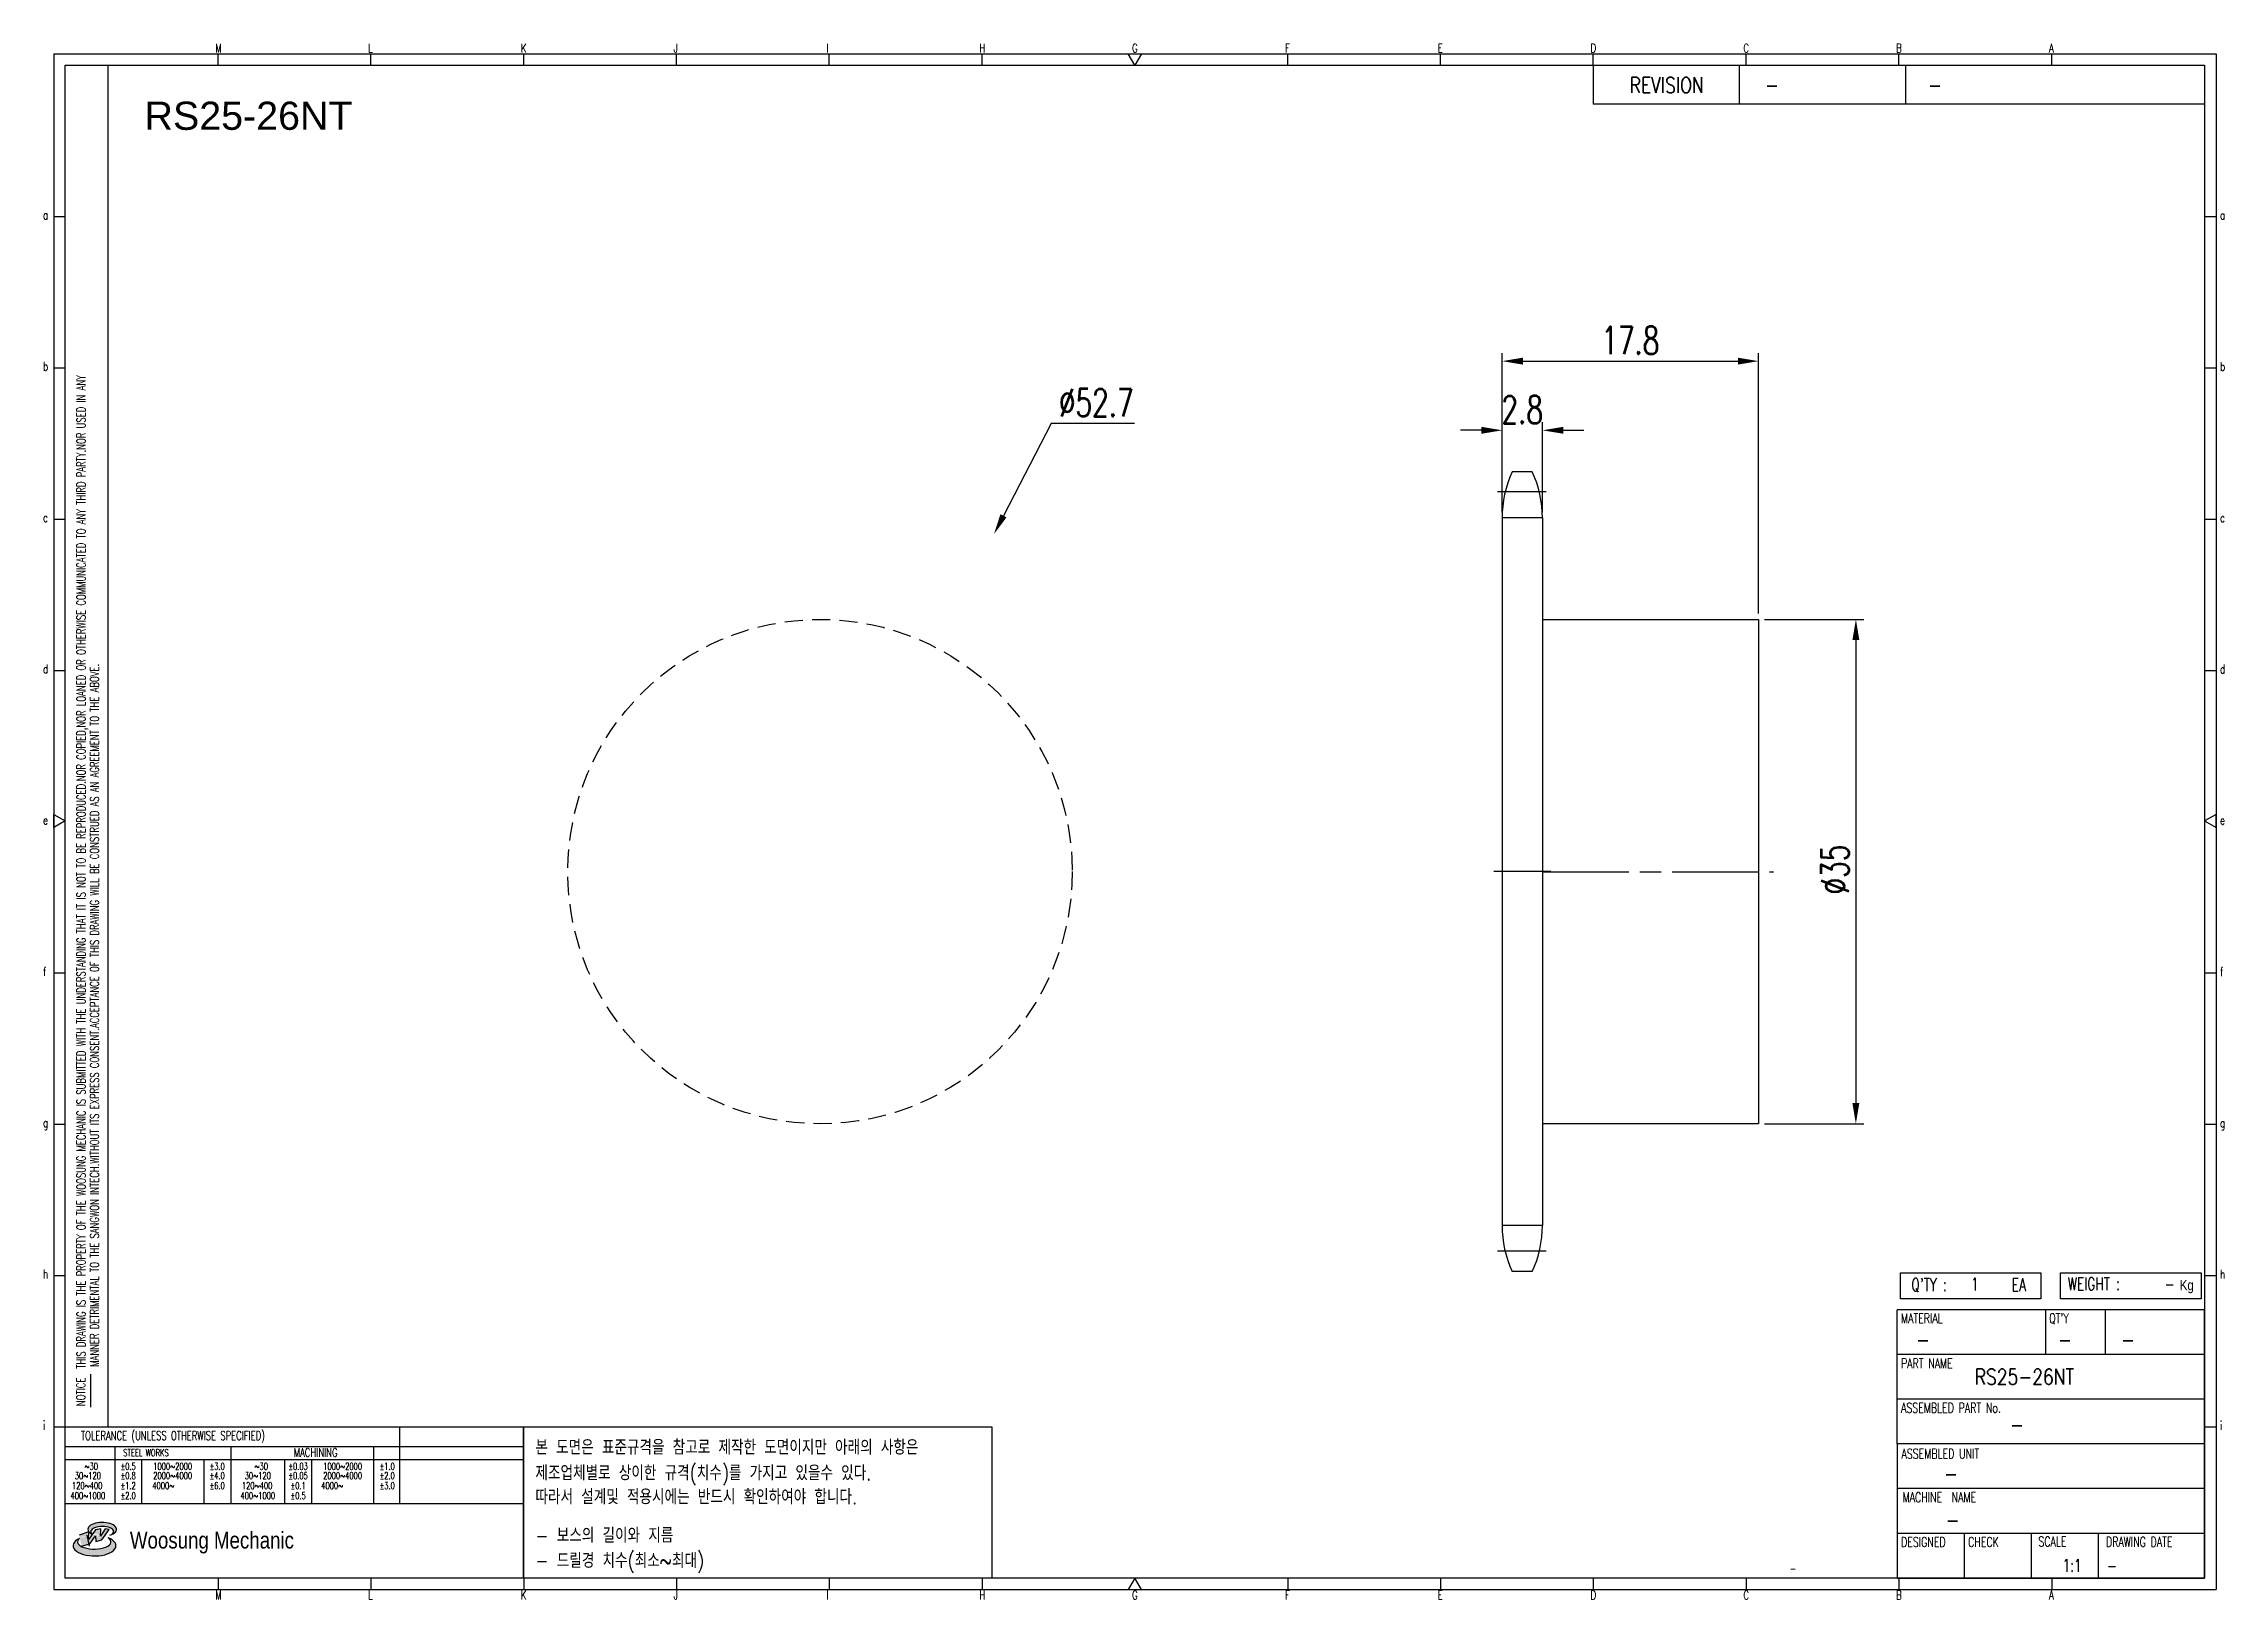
# Model space of a CAD drawing. Header units: millimetres. Extents: x -66888 to -66737, y 1251 to 1359.
import ezdxf
from ezdxf.enums import TextEntityAlignment as Align

# ---------------------------------------------------------------- set-up
doc = ezdxf.new("R2010")
doc.units = ezdxf.units.MM
for name, pattern in [('AM_ISO02W050', [7.5, 6, -1.5]), ('AM_ISO02W050x2', [3.75, 3, -0.75]), ('AM_ISO08W050', [18, 12, -1.5, 3, -1.5]), ('AM_ISO08W050x2', [9, 6, -0.75, 1.5, -0.75]), ('HIDDEN', [9.525, 6.35, -3.175])]:
    doc.linetypes.add(name, pattern=pattern)
for name, color, linetype, lineweight in [('AM_3N', 6, 'AM_ISO02W050', 25), ('AM_7', 4, 'AM_ISO08W050', 25), ('AM_7N', 4, 'AM_ISO08W050', 25)]:
    doc.layers.add(name, color=color, linetype=linetype, lineweight=lineweight)
for name, color, linetype in [('S-DIM', 7, 'Continuous'), ('TITLE', 7, 'Continuous'), ('도면레이아웃', 7, 'Continuous')]:
    doc.layers.add(name, color=color, linetype=linetype)
doc.styles.add('HAN', font='ROMANS.shx', dxfattribs={"width": 0.7, "bigfont": 'whgtxt.shx'})
doc.styles.add('HKD_ST2', font='romans.shx', dxfattribs={"width": 0.7, "height": 4, "bigfont": '@extfont2.shx'})
doc.styles.add('HSG', font='SIMPLEX.shx', dxfattribs={"width": 0.7, "bigfont": 'HSG.shx'})
doc.styles.add('ROMANS', font='romans.shx', dxfattribs={"width": 0.7, "bigfont": 'whgtxt.shx'})
doc.styles.add('SLDTEXTSTYLE4', font='arial.ttf', dxfattribs={"width": 0.8})
doc.styles.get("Standard").update_dxf_attribs({"font": 'arial.ttf'})
doc.dimstyles.new('APP3', dxfattribs={"dimscale": 0.8, "dimtxt": 2.4, "dimasz": 1.8, "dimexe": 0.7, "dimexo": 0.5, "dimgap": 0.6, "dimtad": 1, "dimtoh": 1, "dimdec": 1, "dimrnd": 0.01, "dimzin": 9, "dimdsep": 46, "dimtxsty": 'HSG', "dimcen": 0, "dimclrd": 1, "dimclre": 1, "dimclrt": 256, "dimazin": 2, "dimtp": 1, "dimtm": 1, "dimtfac": 0.5, "dimtdec": 1, "dimtofl": 0, "dimtmove": 0, "dimatfit": 3, "dimfxl": 0, "dimtvp": 1, "dimtolj": 2, "dimlwd": -1, "dimlwe": -1, "dimarcsym": 0})

# ---------------------------------------------------------------- blocks, each defined once
blk = doc.blocks.new('8srhdf')
for p, q in [((-67231.71, 492.71), (-67216.71, 492.71)), ((-67216.71, 492.71), (-67216.71, 457.71)), ((-67216.71, 457.71), (-67231.71, 457.71))]:
    blk.add_line(p, q)
at = {"layer": 'AM_7N', "linetype": 'AM_ISO08W050x2'}
blk.add_line((-67231.71, 475.21), (-67215.68, 475.21), dxfattribs=at)
blk = doc.blocks.new('SUYWSHJH')
at = {"layer": '도면레이아웃'}
h = blk.add_hatch(color=10, dxfattribs=at)
h.paths.add_polyline_path([(1.544, 35.177), (1.554, 34.966), (1.779, 35.034), (2.054, 35.422), (1.908, 35.446), (1.728, 35.167), (1.741, 35.439), (1.547, 35.405), (1.292, 35.041), (1.295, 35.33), (0.943, 35.208), (1.03, 34.8), (1.336, 34.885)])
edge = h.paths.add_edge_path()
edge.add_ellipse((1.795, 35.421), major_axis=(-0.53, 0), ratio=0.487785, start_angle=122.36065, end_angle=403.39574)
edge.add_line((1.411, 35.244), (1.419, 35.261))
edge.add_ellipse((1.798, 35.344), major_axis=(-0.423, 0), ratio=0.444396, start_angle=131.58977, end_angle=386.19408, ccw=False)
edge = h.paths.add_edge_path()
edge.add_ellipse((1.512, 34.815), major_axis=(-0.793, 0), ratio=0.480113, start_angle=314.67633, end_angle=590.85213)
edge.add_ellipse((1.501, 34.958), major_axis=(-0.62, 0), ratio=0.43311, start_angle=331.7024, end_angle=574.42495, ccw=False)
for p, q in [((0, 90.118), (80.15, 90.118)), ((0, 90.118), (0, 33.191)), ((6.089, 89.693), (6.089, 90.118)), ((11.753, 89.693), (11.753, 90.118)), ((17.418, 89.693), (17.418, 90.118)), ((23.082, 89.693), (23.082, 90.118)), ((28.746, 89.693), (28.746, 90.118)), ((34.411, 89.693), (34.411, 90.118)), ((45.739, 89.693), (45.739, 90.118)), ((51.404, 89.693), (51.404, 90.118)), ((57.068, 89.693), (57.068, 90.118)), ((62.732, 89.693), (62.732, 90.118)), ((68.397, 89.693), (68.397, 90.118)), ((74.061, 89.693), (74.061, 90.118)), ((80.15, 90.118), (80.15, 33.191)), ((0, 84.085), (0.425, 84.085)), ((79.725, 84.085), (80.15, 84.085)), ((0, 78.478), (0.425, 78.478)), ((79.725, 78.478), (80.15, 78.478)), ((0, 72.87), (0.425, 72.87)), ((79.725, 72.87), (80.15, 72.87)), ((0, 67.262), (0.425, 67.262)), ((79.725, 67.262), (80.15, 67.262)), ((0, 56.047), (0.425, 56.047)), ((79.725, 56.047), (80.15, 56.047)), ((0, 50.439), (0.425, 50.439)), ((79.725, 50.439), (80.15, 50.439)), ((0, 44.832), (0.425, 44.832)), ((79.725, 44.832), (80.15, 44.832)), ((1.377, 39.947), (1.377, 41.174)), ((0, 39.224), (0.425, 39.224)), ((79.725, 39.224), (80.15, 39.224)), ((0, 33.191), (80.15, 33.191)), ((6.089, 33.616), (6.089, 33.191)), ((11.753, 33.616), (11.753, 33.191)), ((17.418, 33.616), (17.418, 33.191)), ((23.082, 33.616), (23.082, 33.191)), ((28.746, 33.616), (28.746, 33.191)), ((34.411, 33.616), (34.411, 33.191)), ((45.739, 33.616), (45.739, 33.191)), ((51.404, 33.616), (51.404, 33.191)), ((57.068, 33.616), (57.068, 33.191)), ((62.732, 33.616), (62.732, 33.191)), ((68.397, 33.616), (68.397, 33.191)), ((74.061, 33.616), (74.061, 33.191))]:
    blk.add_line(p, q)
at = {"color": 2}
for p, q in [((2.017, 39.224), (2.017, 89.693)), ((0.425, 39.224), (17.418, 39.224)), ((12.816, 39.224), (12.816, 36.382)), ((17.418, 33.616), (17.418, 39.224)), ((0.425, 38.487), (17.418, 38.487)), ((0.425, 38.012), (17.418, 38.012)), ((2.257, 38.487), (2.257, 36.382)), ((3.257, 38.012), (3.257, 36.382)), ((5.557, 38.012), (5.557, 36.382)), ((6.557, 38.5), (6.557, 36.382)), ((8.557, 38.012), (8.557, 36.382)), ((9.557, 38.026), (9.557, 36.382)), ((11.857, 38.487), (11.857, 36.382)), ((0.425, 36.382), (17.418, 36.382))]:
    blk.add_line(p, q, dxfattribs=at)
at = {"color": 6, "ltscale": 0.5}
for p, q in [((57.068, 89.693), (57.068, 88.246)), ((62.47, 89.693), (62.47, 88.246)), ((68.635, 89.693), (68.635, 88.246)), ((79.725, 88.246), (57.068, 88.246)), ((68.336, 38.59), (68.336, 43.563)), ((79.725, 43.563), (68.336, 43.563)), ((73.827, 43.563), (73.827, 41.905)), ((76.037, 43.563), (76.037, 41.905)), ((79.725, 38.59), (79.725, 43.563)), ((79.725, 41.905), (68.336, 41.905)), ((79.725, 40.248), (68.336, 40.248)), ((68.336, 38.59), (68.336, 33.616)), ((79.725, 38.59), (68.336, 38.59)), ((79.725, 33.616), (79.725, 38.59)), ((79.725, 36.932), (68.336, 36.932)), ((79.725, 35.274), (68.336, 35.274)), ((70.822, 33.616), (70.822, 35.274)), ((73.309, 33.616), (73.309, 35.274)), ((75.796, 33.616), (75.796, 35.274)), ((68.336, 33.616), (79.725, 33.616))]:
    blk.add_line(p, q, dxfattribs=at)
for points in [[(40.075, 89.693), (39.83, 90.118), (40.32, 90.118)], [(0.425, 89.693), (79.725, 89.693), (79.725, 33.616), (0.425, 33.616)], [(0.425, 61.679), (0, 61.433), (0, 61.924)], [(79.725, 61.679), (80.15, 61.433), (80.15, 61.924)], [(40.075, 33.616), (39.83, 33.191), (40.32, 33.191)]]:
    blk.add_lwpolyline(points, close=True)
at = {"layer": 'TITLE', "color": 20}
for p, q in [((68.449, 43.961), (68.449, 44.936)), ((68.449, 44.936), (73.654, 44.936)), ((73.654, 44.936), (73.654, 43.961)), ((74.39, 43.961), (74.39, 44.936)), ((74.39, 44.936), (79.595, 44.936)), ((79.595, 44.936), (79.595, 43.961)), ((73.654, 43.961), (68.449, 43.961)), ((79.595, 43.961), (74.39, 43.961))]:
    blk.add_line(p, q, dxfattribs=at)
at = {"layer": '도면레이아웃'}
for p, q in [((1.295, 35.33), (0.943, 35.208)), ((1.03, 34.8), (1.336, 34.885)), ((1.224, 35.208), (1.311, 34.8)), ((1.224, 35.208), (1.224, 35.208)), ((1.547, 35.405), (1.292, 35.041)), ((1.292, 35.041), (1.295, 35.33)), ((1.336, 34.885), (1.544, 35.177)), ((1.419, 35.261), (1.411, 35.244)), ((1.544, 35.177), (1.554, 34.966)), ((1.741, 35.439), (1.547, 35.405)), ((1.554, 34.966), (1.779, 35.034)), ((1.908, 35.446), (1.728, 35.167)), ((1.728, 35.167), (1.741, 35.439)), ((1.779, 35.034), (2.054, 35.422)), ((2.054, 35.422), (1.908, 35.446))]:
    blk.add_line(p, q, dxfattribs=at)
for centre, major_axis, ratio, start_param, end_param in [((1.795, 35.421), (-0.53, 0), 0.487785, 2.135596, 7.040584), ((1.512, 34.815), (-0.793, 0), 0.480113, 5.492138, 10.312315), ((1.501, 34.958), (-0.62, 0), 0.43311, 5.789299, 10.025607), ((1.798, 35.344), (-0.423, 0), 0.444396, 2.296675, 6.740358)]:
    blk.add_ellipse(centre, major_axis=major_axis, ratio=ratio, start_param=start_param, end_param=end_param, dxfattribs=at)
at = {"color": 4, "style": 'HKD_ST2', "width": 0.7}
for s, p in [('M', (5.988, 90.164)), ('L', (11.652, 90.164)), ('K', (17.316, 90.164)), ('J', (22.981, 90.164)), ('I', (28.645, 90.164)), ('H', (34.309, 90.164)), ('G', (39.974, 90.164)), ('F', (45.638, 90.164)), ('E', (51.302, 90.164)), ('D', (56.967, 90.164)), ('C', (62.631, 90.164)), ('B', (68.295, 90.164)), ('A', (73.96, 90.164)), ('a', (-0.395, 83.976)), ('a', (80.305, 83.97)), ('b', (-0.395, 78.368)), ('b', (80.305, 78.362)), ('c', (-0.395, 72.76)), ('c', (80.305, 72.754)), ('d', (-0.395, 67.153)), ('d', (80.305, 67.147)), ('e', (-0.395, 61.545)), ('e', (80.305, 61.539)), ('f', (-0.395, 55.937)), ('f', (80.305, 55.931)), ('g', (-0.395, 50.33)), ('g', (80.305, 50.324)), ('h', (-0.395, 44.722)), ('h', (80.305, 44.716)), ('i', (-0.395, 39.114)), ('i', (80.305, 39.108)), ('M', (5.988, 32.824)), ('L', (11.652, 32.824)), ('K', (17.316, 32.824)), ('J', (22.981, 32.824)), ('I', (28.645, 32.824)), ('H', (34.309, 32.824)), ('G', (39.974, 32.824)), ('F', (45.638, 32.824)), ('E', (51.302, 32.824)), ('D', (56.967, 32.824)), ('C', (62.631, 32.824)), ('B', (68.295, 32.824)), ('A', (73.96, 32.824))]:
    blk.add_text(s, height=0.326, dxfattribs=at).set_placement(p)
for s, height, style, width, p in [('REVISION', 0.5806, 'HAN', 0.8, (58.415, 88.664)), ('-', 0.581, 'HAN', 0.8, (63.426, 88.664)), ('-', 0.581, 'HAN', 0.8, (69.468, 88.664)), ("Q'TY : ", 0.4746, 'HKD_ST2', 0.7, (68.857, 44.253)), ('1', 0.475, 'HKD_ST2', 0.7, (71.071, 44.275)), ('EA', 0.4746, 'HKD_ST2', 0.7, (72.578, 44.253)), ('WEIGHT : ', 0.4746, 'HKD_ST2', 0.7, (74.65, 44.286)), ('-', 0.581, 'HAN', 0.8, (69.029, 42.157)), ('-', 0.581, 'HAN', 0.8, (74.289, 42.157)), ('-', 0.581, 'HAN', 0.8, (76.623, 42.157)), ('-', 0.581, 'HAN', 0.8, (72.515, 39.013)), ('-', 0.581, 'HAN', 0.8, (70.067, 37.189)), ('-', 0.581, 'HAN', 0.8, (70.126, 35.48)), ('1:1', 0.4746, 'HKD_ST2', 0.7, (74.458, 33.848)), ('-', 0.475, 'HKD_ST2', 0.7, (76.112, 33.837))]:
    blk.add_text(s, height=height, dxfattribs=dict(style=style, width=width)).set_placement(p)
at = {"color": 2, "style": 'HKD_ST2', "width": 0.7}
for s, p in [(' THIS DRAWING IS THE PROPERTY OF THE WOOSUNG MECHANIC IS SUBMITTED WITH THE UNDERSTANDING THAT IT IS NOT TO BE REPRODUCED.NOR COPIED,NOR LOANED OR OTHERWISE COMMUNICATED TO ANY THIRD PARTY.NOR USED IN ANY', (1.173, 41.217)), ('MANNER DETRIMENTAL TO THE SANGWON INTECH.WITHOUT ITS EXPRESS CONSENT.ACCEPTANCE OF THIS DRAWING WILL BE CONSTRUED AS AN AGREEMENT TO THE ABOVE.', (1.672, 41.447))]:
    blk.add_text(s, height=0.326266, rotation=90, dxfattribs=at).set_placement(p)
at = {"style": 'HKD_ST2', "width": 0.7}
blk.add_text('-', height=0.475, dxfattribs=at).set_placement((78.613, 44.286), align=Align.RIGHT)
at = {"color": 4, "style": 'HKD_ST2', "width": 0.7}
for s, height, p in [('MATERIAL', 0.3651, (68.474, 43.425)), ("QT'Y", 0.3651, (73.965, 43.425)), ('PART NAME', 0.3651, (68.474, 41.756)), ('ASSEMBLED PART No.', 0.36511, (68.474, 40.109)), ('ASSEMBLED UNIT', 0.36511, (68.49, 38.408)), ('MACHINE  NAME', 0.36511, (68.532, 36.794)), ('DESIGNED', 0.3651, (68.474, 35.136)), ('CHECK', 0.3651, (70.961, 35.136)), ('SCALE', 0.3651, (73.566, 35.153)), ('DRAWING DATE', 0.36511, (76.071, 35.141))]:
    blk.add_text(s, height=height, dxfattribs=at).set_placement(p, align=Align.TOP_LEFT)
at = {"style": 'HKD_ST2', "width": 0.7}
blk.add_text('NOTICE', height=0.3263, rotation=90, dxfattribs=at).set_placement((1.163, 39.988))
for s, height, style, width, p in [('TOLERANCE (UNLESS OTHERWISE SPECIFIED)', 0.32627, 'HKD_ST2', 0.7, (4.417, 38.896)), ('-', 0.326, 'ROMANS', 0.65, (64.469, 33.975))]:
    blk.add_text(s, height=height, dxfattribs=dict(style=style, width=width)).set_placement(p, align=Align.MIDDLE_CENTER)
at = {"color": 4, "style": 'HKD_ST2', "width": 0.7}
for s, height, p in [('STEEL WORKS', 0.26101, (3.416, 38.268)), ('MACHINING', 0.3263, (9.707, 38.27)), ('%%P0.5', 0.261, (2.757, 37.762)), ('%%P0.8', 0.261, (2.757, 37.411)), ('%%P3.0', 0.261, (6.057, 37.762)), ('%%P4.0', 0.261, (6.057, 37.411)), ('%%P0.03', 0.261, (9.057, 37.762)), ('%%P0.05', 0.261, (9.057, 37.411)), ('%%P1.0', 0.261, (12.357, 37.762)), ('%%P2.0', 0.261, (12.357, 37.411)), ('%%P1.2', 0.261, (2.757, 37.045)), ('%%P2.0', 0.261, (2.757, 36.67)), ('%%P6.0', 0.261, (6.057, 37.045)), ('%%P0.1', 0.261, (9.057, 37.045)), ('%%P0.5', 0.261, (9.057, 36.67)), ('%%P3.0', 0.261, (12.357, 37.045))]:
    blk.add_text(s, height=height, dxfattribs=at).set_placement(p, align=Align.MIDDLE)
for s, height, p in [('30%%126120', 0.261, (1.263, 37.411)), ('%%12630', 0.261, (1.389, 37.762)), ('2000%%1264000', 0.26101, (4.407, 37.411)), ('1000%%1262000', 0.26101, (4.407, 37.762)), ('30%%126120', 0.261, (7.563, 37.411)), ('%%12630', 0.261, (7.689, 37.762)), ('2000%%1264000', 0.26101, (10.707, 37.411)), ('1000%%1262000', 0.26101, (10.707, 37.762)), ('400%%1261000', 0.26101, (1.263, 36.67)), ('120%%126400', 0.26101, (1.237, 37.045)), ('4000%%126', 0.261, (4.061, 37.045)), ('400%%1261000', 0.26101, (7.563, 36.67)), ('120%%126400', 0.26101, (7.537, 37.045)), ('4000%%126', 0.261, (10.321, 37.045))]:
    blk.add_text(s, height=height, dxfattribs=at).set_placement(p, align=Align.MIDDLE_CENTER)
at = {"color": 1, "style": 'SLDTEXTSTYLE4', "width": 0.8}
blk.add_text('Woosung Mechanic', height=0.61957, dxfattribs=at).set_placement((2.822, 34.711))
at = {"layer": 'TITLE', "width": 0.8}
blk.add_text('Kg', height=0.3789, dxfattribs=at).set_placement((78.807, 44.286))
blk = doc.blocks.new('*D22')
at = {"layer": 'Defpoints', "color": 0, "transparency": 16777216}
for p in [(-66784.32, 1332), (-66787.12, 1325.92), (-66784.32, 1325.92)]:
    blk.add_point(p, dxfattribs=at)
at = {"layer": 'S-DIM', "color": 1, "transparency": 16777216}
for p, q in [((-66788.56, 1332), (-66790, 1332)), ((-66787.12, 1326.32), (-66787.12, 1332.56)), ((-66784.32, 1326.32), (-66784.32, 1332.56)), ((-66782.88, 1332), (-66781.44, 1332))]:
    blk.add_line(p, q, dxfattribs=at)
for points in [[(-66788.56, 1332.24), (-66788.56, 1331.76), (-66787.12, 1332)], [(-66782.88, 1332.24), (-66782.88, 1331.76), (-66784.32, 1332)]]:
    blk.add_solid(points, dxfattribs=at)
at = {"layer": 'S-DIM', "transparency": 16777216, "insert": (-66785.72, 1333.44), "char_height": 1.92, "attachment_point": 5, "style": 'HSG'}
blk.add_mtext('\\A2;2.8', dxfattribs=at)
blk = doc.blocks.new('*D23')
at = {"layer": 'Defpoints', "color": 0, "transparency": 16777216}
for p in [(-66769.32, 1336.8), (-66787.12, 1325.92), (-66769.32, 1318.88)]:
    blk.add_point(p, dxfattribs=at)
at = {"layer": 'S-DIM', "color": 1, "transparency": 16777216}
for p, q in [((-66787.12, 1326.32), (-66787.12, 1337.36)), ((-66785.68, 1336.8), (-66770.76, 1336.8)), ((-66769.32, 1319.28), (-66769.32, 1337.36))]:
    blk.add_line(p, q, dxfattribs=at)
for points in [[(-66785.68, 1337.04), (-66785.68, 1336.56), (-66787.12, 1336.8)], [(-66770.76, 1337.04), (-66770.76, 1336.56), (-66769.32, 1336.8)]]:
    blk.add_solid(points, dxfattribs=at)
at = {"layer": 'S-DIM', "transparency": 16777216, "insert": (-66778.22, 1338.24), "char_height": 1.92, "attachment_point": 5, "style": 'HSG'}
blk.add_mtext('\\A2;17.8', dxfattribs=at)
blk = doc.blocks.new('*D24')
at = {"layer": 'Defpoints', "color": 0, "transparency": 16777216}
for p in [(-66769.32, 1318.88), (-66769.32, 1283.88), (-66762.57, 1283.88)]:
    blk.add_point(p, dxfattribs=at)
at = {"layer": 'S-DIM', "color": 1, "transparency": 16777216}
for p, q in [((-66768.92, 1318.88), (-66762.01, 1318.88)), ((-66762.57, 1317.44), (-66762.57, 1285.32)), ((-66768.92, 1283.88), (-66762.01, 1283.88))]:
    blk.add_line(p, q, dxfattribs=at)
for points in [[(-66762.81, 1317.44), (-66762.33, 1317.44), (-66762.57, 1318.88)], [(-66762.81, 1285.32), (-66762.33, 1285.32), (-66762.57, 1283.88)]]:
    blk.add_solid(points, dxfattribs=at)
at = {"layer": 'S-DIM', "transparency": 16777216, "insert": (-66764.01, 1301.52), "char_height": 1.92, "attachment_point": 5, "rotation": 90, "style": 'HSG'}
blk.add_mtext('\\A2;%%c35', dxfattribs=at)
blk = doc.blocks.new('*D25')
at = {"layer": 'Defpoints', "color": 0, "transparency": 16777216}
for p in [(-66822.38, 1324.79), (-66846.53, 1277.97)]:
    blk.add_point(p, dxfattribs=at)
at = {"layer": 'S-DIM', "color": 1, "transparency": 16777216}
for p, q in [((-66818.41, 1332.48), (-66821.72, 1326.07)), ((-66812.62, 1332.48), (-66818.41, 1332.48))]:
    blk.add_line(p, q, dxfattribs=at)
blk.add_solid([(-66821.93, 1326.18), (-66821.51, 1325.96), (-66822.38, 1324.79)], dxfattribs=at)
at = {"layer": 'S-DIM', "transparency": 16777216, "insert": (-66815.28, 1333.92), "char_height": 1.92, "attachment_point": 5, "style": 'HSG'}
blk.add_mtext('\\A2;∅52.7', dxfattribs=at)

msp = doc.modelspace()

# ---------------------------------------------------------------- linework, layer by layer
for p, q in [((-66785.03, 1329.12), (-66786.41, 1329.12)), ((-66787.12, 1325.92), (-66787.12, 1276.83)), ((-66784.32, 1325.92), (-66784.32, 1276.83)), ((-66785.03, 1273.63), (-66786.41, 1273.63))]:
    msp.add_line(p, q)
at = {"color": 4}
msp.add_lwpolyline([(-66855.02, 1262.86), (-66822.52, 1262.86), (-66822.52, 1252.36), (-66855.02, 1252.36)], close=True, dxfattribs=at)
at = {"color": 2, "linetype": 'HIDDEN', "ltscale": 0.2}
msp.add_circle((-66834.45, 1301.38), 17.5, dxfattribs=at)
for centre, start, end in [((-66779.52, 1325.92), 155.0989, 180), ((-66791.92, 1325.92), 0, 24.9011), ((-66779.52, 1276.83), 180, 204.9011), ((-66791.92, 1276.83), 335.0989, 0)]:
    msp.add_arc(centre, 7.6, start, end)
at = {"layer": 'AM_3N', "linetype": 'AM_ISO02W050x2'}
for p, q in [((-66784.32, 1325.92), (-66787.12, 1325.92)), ((-66784.32, 1276.83), (-66787.12, 1276.83))]:
    msp.add_line(p, q, dxfattribs=at)
at = {"layer": 'AM_7', "linetype": 'AM_ISO08W050x2'}
for p, q in [((-66784.05, 1327.72), (-66787.43, 1327.72)), ((-66783.74, 1301.38), (-66787.7, 1301.38)), ((-66784.05, 1275.04), (-66787.43, 1275.04))]:
    msp.add_line(p, q, dxfattribs=at)

# ---------------------------------------------------------------- block references
at = {"xscale": 1.872, "yscale": 1.872, "zscale": 1.872}
msp.add_blockref('SUYWSHJH', (-66887.62, 1189.43), dxfattribs=at)
at = {"layer": 'S-DIM'}
msp.add_blockref('8srhdf', (447.39, 826.16), dxfattribs=at)

# ---------------------------------------------------------------- texts
at = {"color": 2}
msp.add_text('RS25-26NT', height=1.956, dxfattribs=at).set_placement((-66881.32, 1352.85))
at = {"style": 'HAN', "width": 0.8}
msp.add_text('RS25-26NT', height=1.087, dxfattribs=at).set_placement((-66754.32, 1265.78))
at = {"color": 4, "style": 'HAN', "width": 0.8}
for s, p in [('본 도면은 표준규격을 참고로 제작한 도면이지만 아래의 사항은', (-66854.2, 1260.92)), ('제조업체별로 상이한 규격(치수)를 가지고 있을수 있다.', (-66854.2, 1259.14)), ('따라서 설계및 적용시에는 반드시 확인하여야 합니다.', (-66854.2, 1257.48)), ('- 보스의 길이와 지름', (-66854.2, 1254.81)), ('- 드릴경 치수(최소~최대)', (-66854.2, 1253.06))]:
    msp.add_text(s, height=1.0284, dxfattribs=at).set_placement(p)

# ---------------------------------------------------------------- dimensions: what is measured, and where the dimension line sits
at = {"layer": 'S-DIM'}
dim = msp.add_linear_dim(base=(-66769.32, 1336.8), p1=(-66787.12, 1325.92), p2=(-66769.32, 1318.88), dimstyle='APP3', dxfattribs=at)
dim.commit()
dim.dimension.update_dxf_attribs({"geometry": '*D23', "text_midpoint": (-66778.22, 1338.24)})
dim = msp.add_diameter_dim_2p(p1=(-66846.53, 1277.97), p2=(-66822.38, 1324.79), dimstyle='APP3', dxfattribs=at)
dim.commit()
dim.dimension.update_dxf_attribs({"geometry": '*D25', "text_midpoint": (-66815.28, 1332.48), "dimtype": 163})
dim = msp.add_linear_dim(base=(-66784.32, 1332), p1=(-66787.12, 1325.92), p2=(-66784.32, 1325.92), dimstyle='APP3', dxfattribs=at)
dim.commit()
dim.dimension.update_dxf_attribs({"geometry": '*D22', "text_midpoint": (-66785.72, 1332), "dimtype": 160})
dim = msp.add_linear_dim(base=(-66762.57, 1283.88), p1=(-66769.32, 1318.88), p2=(-66769.32, 1283.88), angle=90, text='%%c<>', dimstyle='APP3', dxfattribs=at)
dim.commit()
dim.dimension.update_dxf_attribs({"geometry": '*D24', "text_midpoint": (-66762.57, 1301.52), "dimtype": 160})

doc.saveas('drawing.dxf')
